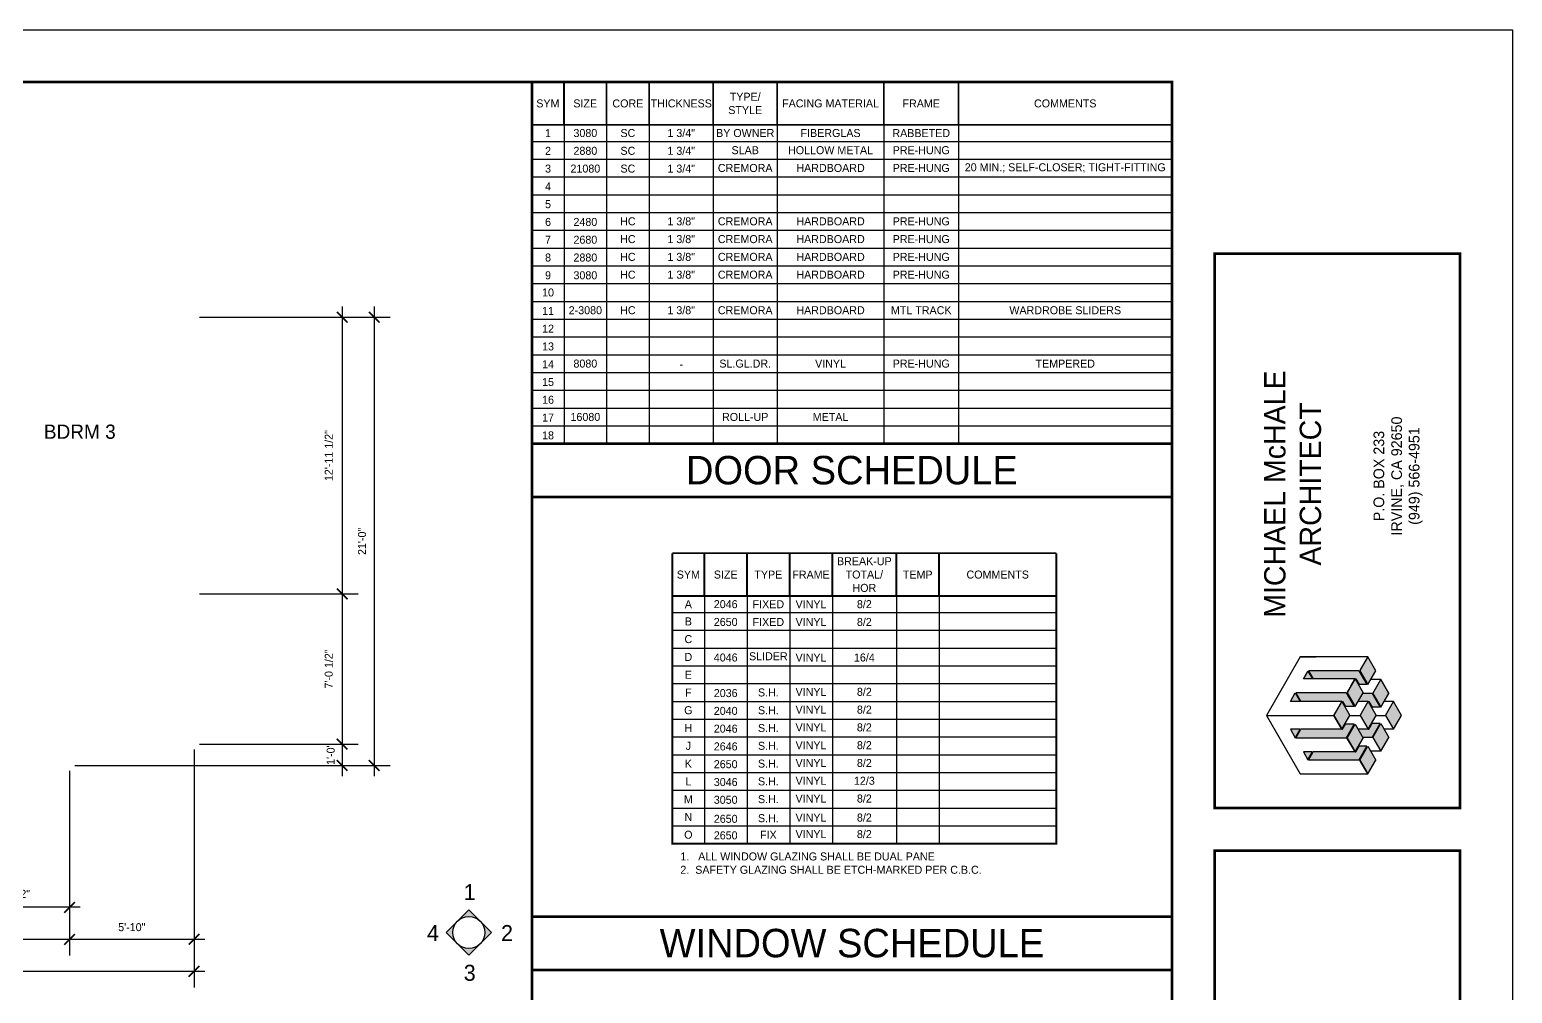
# Model space of a CAD drawing. Extents: x -3307 to 0, y -1500 to 0.
# Drawn here: x -834 to 0, y -542 to 0 of the extents above; entities that cross this region are included whole.
import ezdxf
from ezdxf.enums import TextEntityAlignment as Align

# ---------------------------------------------------------------- set-up
doc = ezdxf.new("R2010")
doc.units = 0
doc.header["$LTSCALE"] = 48
doc.header["$MEASUREMENT"] = 0
doc.header["$PDMODE"] = 3
doc.header["$PDSIZE"] = -2
doc.layers.get('0').update_dxf_attribs({"linetype": 'CONTINUOUS'})
doc.layers.get('DEFPOINTS').update_dxf_attribs({"linetype": 'CONTINUOUS'})
doc.layers.add('24X36TB', color=7, linetype='CONTINUOUS', lineweight=30)
for name, color, linetype in [('A-DIMS', 3, 'CONTINUOUS'), ('A-SYMTEXT', 2, 'CONTINUOUS'), ('A-TEXT', 3, 'CONTINUOUS'), ('A_DR_SCH_TXT', 3, 'CONTINUOUS'), ('A_WDO_SCH', 7, 'CONTINUOUS'), ('A_WDO_SCH_TXT', 3, 'CONTINUOUS'), ('TB-text', 3, 'CONTINUOUS')]:
    doc.layers.add(name, color=color, linetype=linetype)
doc.styles.get("Standard").update_dxf_attribs({"font": 'ERASMD.TTF', "height": 4.5})
doc.dimstyles.new('ARCHITECTURE', dxfattribs={"dimscale": 48, "dimtxt": 0.18, "dimasz": 0.125, "dimexe": 0.1875, "dimexo": 0.0625, "dimgap": 0.09375, "dimtad": 1, "dimdec": 4, "dimzin": 3, "dimdsep": 46, "dimlunit": 4, "dimtxsty": 'Standard', "dimblk1": 'ARCHTICK', "dimblk2": 'ARCHTICK', "dimsah": 1, "dimcen": 0.09375, "dimdle": 0.125, "dimclrd": 1, "dimclre": 1, "dimclrt": 3, "dimadec": 0, "dimazin": 0, "dimtfac": 1, "dimtdec": 4, "dimtofl": 0, "dimtmove": 2, "dimatfit": 3, "dimldrblk": 'ARCHTICK', "dimfxl": 1, "dimfrac": 2, "dimtolj": 1, "dimtzin": 0, "dimarcsym": 0})

# ---------------------------------------------------------------- blocks, each defined once
blk = doc.blocks.new('A$C2A811E11')
at = {"layer": 'TB-text'}
h = blk.add_hatch(color=256, dxfattribs=at)
h.paths.add_polyline_path([(-55.86, -198.86), (-56.36, -199.73), (-51.86, -207.52), (-47.36, -199.73), (-51.86, -191.93)])
h.paths.add_polyline_path([(-61.24, -208.17), (-61.36, -208.39), (-63.36, -211.85), (-63.49, -212.07), (-58.99, -219.86), (-54.49, -212.07), (-58.99, -204.27)])
h.paths.add_polyline_path([(-66.36, -217.05), (-70.86, -224.84), (-66.36, -232.63), (-61.86, -224.84)])
h.paths.add_polyline_path([(-58.99, -229.82), (-63.49, -237.61), (-58.99, -245.41), (-54.49, -237.61)])
h.paths.add_polyline_path([(-56.36, -249.95), (-51.86, -257.75), (-47.36, -249.95), (-51.86, -242.16)])
h.paths.add_polyline_path([(-48.99, -237.18), (-44.49, -244.97), (-39.99, -237.18), (-44.49, -229.39)])
h.paths.add_polyline_path([(-41.86, -224.84), (-37.36, -232.63), (-32.86, -224.84), (-37.36, -217.05)])
h.paths.add_polyline_path([(-48.99, -212.5), (-44.49, -220.29), (-39.99, -212.5), (-44.49, -204.7)])
h.paths.add_polyline_path([(-49.34, -229.39), (-51.21, -232.63), (-51.61, -232.63), (-57.36, -232.63), (-54.74, -237.18), (-49.39, -237.18), (-44.89, -229.39)])
h.paths.add_polyline_path([(-49.39, -212.5), (-54.74, -212.5), (-57.36, -217.05), (-51.61, -217.05), (-51.21, -217.05), (-49.34, -220.29), (-44.89, -220.29)])
h.paths.add_polyline_path([(-85.16, -199.73), (-82.54, -204.27), (-58.99, -204.27), (-58.59, -204.27), (-56.71, -207.52), (-52.26, -207.52), (-56.76, -199.73)])
h.paths.add_polyline_path([(-87.99, -204.27), (-82.94, -204.27), (-85.46, -199.9)])
h.paths.add_polyline_path([(-92.29, -212.07), (-89.41, -217.05), (-66.36, -217.05), (-65.96, -217.05), (-64.34, -219.86), (-59.39, -219.86), (-63.89, -212.07)])
h.paths.add_polyline_path([(-92.59, -212.24), (-95.36, -217.05), (-89.81, -217.05)])
h.paths.add_polyline_path([(-89.41, -232.63), (-92.29, -237.61), (-63.89, -237.61), (-59.39, -229.82), (-64.34, -229.82), (-65.96, -232.63), (-66.36, -232.63)])
h.paths.add_polyline_path([(-95.36, -232.63), (-92.59, -237.44), (-89.81, -232.63)])
h.paths.add_polyline_path([(-82.54, -245.41), (-85.16, -249.95), (-56.76, -249.95), (-52.26, -242.16), (-56.71, -242.16), (-58.59, -245.41), (-58.99, -245.41)])
h.paths.add_polyline_path([(-87.99, -245.41), (-85.46, -249.78), (-82.94, -245.41)])
blk.add_hatch(color=256, dxfattribs=at).paths.add_polyline_path([(-56.11, -224.84), (-51.61, -232.63), (-47.11, -224.84), (-51.61, -217.05)])
for p, q in [((-89.86, -191.93), (-108.86, -224.84)), ((-51.86, -191.93), (-89.86, -191.93)), ((-89.86, -191.93), (-80.86, -191.93)), ((-89.86, -191.93), (-80.86, -191.93)), ((-85.46, -199.9), (-87.99, -204.27)), ((-87.99, -204.27), (-85.46, -199.9)), ((-85.46, -199.9), (-82.94, -204.27)), ((-85.46, -199.9), (-85.46, -199.9)), ((-56.76, -199.73), (-85.16, -199.73)), ((-56.76, -199.73), (-85.16, -199.73)), ((-85.16, -199.73), (-82.54, -204.27)), ((-56.76, -199.73), (-52.26, -207.52)), ((-51.86, -191.93), (-56.36, -199.73)), ((-51.86, -191.93), (-56.36, -199.73)), ((-51.86, -191.93), (-56.36, -199.73)), ((-51.86, -191.93), (-56.36, -199.73)), ((-51.86, -191.93), (-56.36, -199.73)), ((-51.86, -191.93), (-56.36, -199.73)), ((-56.36, -199.73), (-51.86, -191.93)), ((-56.36, -199.73), (-51.86, -191.93)), ((-51.86, -191.93), (-56.36, -199.73)), ((-51.86, -191.93), (-56.36, -199.73)), ((-51.86, -191.93), (-56.36, -199.73)), ((-51.86, -191.93), (-56.36, -199.73)), ((-56.36, -199.73), (-51.86, -207.52)), ((-56.36, -199.73), (-51.86, -207.52)), ((-51.86, -191.93), (-55.86, -198.86)), ((-51.86, -191.93), (-55.86, -198.86)), ((-51.86, -191.93), (-55.86, -198.86)), ((-51.86, -191.93), (-55.86, -198.86)), ((-51.86, -191.93), (-55.86, -198.86)), ((-51.86, -191.93), (-55.86, -198.86)), ((-47.36, -199.73), (-51.86, -191.93)), ((-47.36, -199.73), (-51.86, -191.93)), ((-51.86, -207.52), (-47.36, -199.73)), ((-51.86, -207.52), (-47.36, -199.73)), ((-82.94, -204.27), (-87.99, -204.27)), ((-82.94, -204.27), (-87.99, -204.27)), ((-58.99, -204.27), (-82.54, -204.27)), ((-58.99, -204.27), (-82.54, -204.27)), ((-63.49, -212.07), (-58.99, -204.27)), ((-58.99, -204.27), (-63.49, -212.07)), ((-58.99, -204.27), (-63.49, -212.07)), ((-58.99, -204.27), (-63.49, -212.07)), ((-58.99, -204.27), (-63.49, -212.07)), ((-58.99, -204.27), (-63.49, -212.07)), ((-58.99, -204.27), (-63.49, -212.07)), ((-63.49, -212.07), (-58.99, -204.27)), ((-61.24, -208.17), (-63.49, -212.07)), ((-61.24, -208.17), (-63.49, -212.07)), ((-61.24, -208.17), (-63.49, -212.07)), ((-61.24, -208.17), (-63.49, -212.07)), ((-61.36, -208.39), (-63.36, -211.85)), ((-61.36, -208.39), (-63.36, -211.85)), ((-61.36, -208.39), (-63.36, -211.85)), ((-61.36, -208.39), (-63.36, -211.85)), ((-61.36, -208.39), (-63.36, -211.85)), ((-61.36, -208.39), (-63.36, -211.85)), ((-62.36, -210.12), (-60.11, -206.22)), ((-62.36, -210.12), (-60.11, -206.22)), ((-62.36, -210.12), (-60.11, -206.22)), ((-62.36, -210.12), (-60.11, -206.22)), ((-61.36, -208.39), (-59.36, -204.92)), ((-61.36, -208.39), (-59.36, -204.92)), ((-61.36, -208.39), (-59.36, -204.92)), ((-61.36, -208.39), (-59.36, -204.92)), ((-61.36, -208.39), (-59.36, -204.92)), ((-61.36, -208.39), (-59.36, -204.92)), ((-61.24, -208.17), (-58.99, -204.27)), ((-61.24, -208.17), (-58.99, -204.27)), ((-61.24, -208.17), (-58.99, -204.27)), ((-61.24, -208.17), (-58.99, -204.27)), ((-58.99, -204.27), (-54.49, -212.07)), ((-58.99, -204.27), (-54.49, -212.07)), ((-58.99, -204.27), (-58.59, -204.27)), ((-58.59, -204.27), (-56.71, -207.52)), ((-52.26, -207.52), (-56.71, -207.52)), ((-52.26, -207.52), (-56.71, -207.52)), ((-44.49, -204.7), (-50.24, -204.7)), ((-44.49, -204.7), (-50.24, -204.7)), ((-48.99, -212.5), (-44.49, -204.7)), ((-48.99, -212.5), (-44.49, -204.7)), ((-39.99, -212.5), (-44.49, -204.7)), ((-44.49, -204.7), (-39.99, -212.5)), ((-39.99, -212.5), (-44.49, -204.7)), ((-95.36, -217.05), (-92.59, -212.24)), ((-92.59, -212.24), (-89.81, -217.05)), ((-92.29, -212.07), (-89.41, -217.05)), ((-63.89, -212.07), (-92.29, -212.07)), ((-63.89, -212.07), (-92.29, -212.07)), ((-63.89, -212.07), (-59.39, -219.86)), ((-63.49, -212.07), (-58.99, -219.86)), ((-63.49, -212.07), (-58.99, -219.86)), ((-58.99, -219.86), (-54.49, -212.07)), ((-58.99, -219.86), (-54.49, -212.07)), ((-49.39, -212.5), (-54.74, -212.5)), ((-49.39, -212.5), (-54.74, -212.5)), ((-49.39, -212.5), (-44.89, -220.29)), ((-48.99, -212.5), (-44.49, -220.29)), ((-48.99, -212.5), (-44.49, -220.29)), ((-44.49, -220.29), (-39.99, -212.5)), ((-44.49, -220.29), (-39.99, -212.5)), ((-108.86, -224.84), (-70.86, -224.84)), ((-108.86, -224.84), (-70.86, -224.84)), ((-108.86, -224.84), (-70.86, -224.84)), ((-108.86, -224.84), (-70.86, -224.84)), ((-108.86, -224.84), (-70.86, -224.84)), ((-108.86, -224.84), (-70.86, -224.84)), ((-108.86, -224.84), (-70.86, -224.84)), ((-108.86, -224.84), (-70.86, -224.84)), ((-108.86, -224.84), (-89.86, -257.75)), ((-108.86, -224.84), (-99.86, -224.84)), ((-108.86, -224.84), (-99.86, -224.84)), ((-89.81, -217.05), (-95.36, -217.05)), ((-89.81, -217.05), (-95.36, -217.05)), ((-66.36, -217.05), (-89.41, -217.05)), ((-66.36, -217.05), (-89.41, -217.05)), ((-70.86, -224.84), (-66.36, -217.05)), ((-70.86, -224.84), (-66.36, -217.05)), ((-66.36, -217.05), (-70.86, -224.84)), ((-66.36, -217.05), (-70.86, -224.84)), ((-66.36, -217.05), (-70.86, -224.84)), ((-66.36, -217.05), (-70.86, -224.84)), ((-66.36, -217.05), (-70.86, -224.84)), ((-66.36, -217.05), (-70.86, -224.84)), ((-70.86, -224.84), (-66.36, -217.05)), ((-70.86, -224.84), (-66.36, -217.05)), ((-70.86, -224.84), (-66.86, -217.91)), ((-70.86, -224.84), (-66.86, -217.91)), ((-70.86, -224.84), (-66.86, -217.91)), ((-70.86, -224.84), (-66.86, -217.91)), ((-70.86, -224.84), (-66.86, -217.91)), ((-70.86, -224.84), (-66.86, -217.91)), ((-70.86, -224.84), (-66.86, -217.91)), ((-70.86, -224.84), (-66.86, -217.91)), ((-70.86, -224.84), (-66.86, -231.77)), ((-70.86, -224.84), (-66.36, -232.63)), ((-70.86, -224.84), (-66.86, -231.77)), ((-70.86, -224.84), (-66.86, -231.77)), ((-70.86, -224.84), (-66.36, -232.63)), ((-70.86, -224.84), (-66.86, -231.77)), ((-66.36, -232.63), (-70.86, -224.84)), ((-66.36, -232.63), (-70.86, -224.84)), ((-66.36, -217.05), (-61.86, -224.84)), ((-66.36, -217.05), (-61.86, -224.84)), ((-66.36, -217.05), (-65.96, -217.05)), ((-66.36, -232.63), (-61.86, -224.84)), ((-65.96, -217.05), (-64.34, -219.86)), ((-59.39, -219.86), (-64.34, -219.86)), ((-59.39, -219.86), (-64.34, -219.86)), ((-61.86, -224.84), (-56.11, -224.84)), ((-61.86, -224.84), (-56.11, -224.84)), ((-51.61, -217.05), (-57.36, -217.05)), ((-51.61, -217.05), (-57.36, -217.05)), ((-56.11, -224.84), (-51.61, -217.05)), ((-56.11, -224.84), (-51.61, -217.05)), ((-56.11, -224.84), (-51.61, -232.63)), ((-51.61, -217.05), (-47.11, -224.84)), ((-51.61, -217.05), (-47.11, -224.84)), ((-51.61, -217.05), (-51.21, -217.05)), ((-51.61, -232.63), (-47.11, -224.84)), ((-51.21, -217.05), (-49.34, -220.29)), ((-44.89, -220.29), (-49.34, -220.29)), ((-44.89, -220.29), (-49.34, -220.29)), ((-47.11, -224.84), (-41.86, -224.84)), ((-47.11, -224.84), (-41.86, -224.84)), ((-37.36, -217.05), (-42.61, -217.05)), ((-37.36, -217.05), (-42.61, -217.05)), ((-41.86, -224.84), (-37.36, -217.05)), ((-41.86, -224.84), (-37.36, -217.05)), ((-41.86, -224.84), (-37.36, -232.63)), ((-32.86, -224.84), (-37.36, -217.05)), ((-32.86, -224.84), (-37.36, -217.05)), ((-37.36, -232.63), (-32.86, -224.84)), ((-95.36, -232.63), (-92.59, -237.44)), ((-89.81, -232.63), (-95.36, -232.63)), ((-92.59, -237.44), (-89.81, -232.63)), ((-92.29, -237.61), (-89.41, -232.63)), ((-66.36, -232.63), (-89.41, -232.63)), ((-66.36, -232.63), (-65.96, -232.63)), ((-65.96, -232.63), (-64.34, -229.82)), ((-59.39, -229.82), (-64.34, -229.82)), ((-59.39, -229.82), (-64.34, -229.82)), ((-63.89, -237.61), (-59.39, -229.82)), ((-63.49, -237.61), (-58.99, -229.82)), ((-58.99, -229.82), (-54.49, -237.61)), ((-51.61, -232.63), (-57.36, -232.63)), ((-51.61, -232.63), (-51.21, -232.63)), ((-51.21, -232.63), (-49.34, -229.39)), ((-49.39, -237.18), (-44.89, -229.39)), ((-44.89, -229.39), (-49.34, -229.39)), ((-44.89, -229.39), (-49.34, -229.39)), ((-48.99, -237.18), (-44.49, -229.39)), ((-44.49, -229.39), (-39.99, -237.18)), ((-37.36, -232.63), (-42.61, -232.63)), ((-63.89, -237.61), (-92.29, -237.61)), ((-63.49, -237.61), (-58.99, -245.41)), ((-58.99, -245.41), (-63.49, -237.61)), ((-58.99, -245.41), (-63.49, -237.61)), ((-61.24, -241.51), (-63.49, -237.61)), ((-61.24, -241.51), (-63.49, -237.61)), ((-61.36, -241.29), (-63.36, -237.83)), ((-61.36, -241.29), (-63.36, -237.83)), ((-62.36, -239.56), (-60.11, -243.46)), ((-62.36, -239.56), (-60.11, -243.46)), ((-61.36, -241.29), (-59.36, -244.76)), ((-61.36, -241.29), (-59.36, -244.76)), ((-61.24, -241.51), (-58.99, -245.41)), ((-61.24, -241.51), (-58.99, -245.41)), ((-58.99, -245.41), (-54.49, -237.61)), ((-49.39, -237.18), (-54.74, -237.18)), ((-48.99, -237.18), (-44.49, -244.97)), ((-44.49, -244.97), (-39.99, -237.18)), ((-82.94, -245.41), (-87.99, -245.41)), ((-87.99, -245.41), (-85.46, -249.78)), ((-85.46, -249.78), (-82.94, -245.41)), ((-85.46, -249.78), (-85.46, -249.78)), ((-85.16, -249.95), (-82.54, -245.41)), ((-56.76, -249.95), (-85.16, -249.95)), ((-58.99, -245.41), (-82.54, -245.41)), ((-58.99, -245.41), (-58.59, -245.41)), ((-58.59, -245.41), (-56.71, -242.16)), ((-56.76, -249.95), (-52.26, -242.16)), ((-52.26, -242.16), (-56.71, -242.16)), ((-56.36, -249.95), (-51.86, -242.16)), ((-51.86, -257.75), (-56.36, -249.95)), ((-51.86, -257.75), (-56.36, -249.95)), ((-51.86, -257.75), (-56.36, -249.95)), ((-51.86, -257.75), (-56.36, -249.95)), ((-56.36, -249.95), (-51.86, -257.75)), ((-51.86, -242.16), (-47.36, -249.95)), ((-51.86, -257.75), (-47.36, -249.95)), ((-44.49, -244.97), (-50.24, -244.97)), ((-89.86, -257.75), (-51.86, -257.75)), ((-89.86, -257.75), (-80.86, -257.75)), ((-51.86, -257.75), (-55.86, -250.82)), ((-51.86, -257.75), (-55.86, -250.82))]:
    blk.add_line(p, q, dxfattribs=at)
for s, p in [('MICHAEL McHALE ', (-98.1, -169.96)), ('ARCHITECT', (-78.1, -140.6))]:
    blk.add_text(s, height=12, rotation=90, dxfattribs=at).set_placement(p)
for s, p in [('IRVINE, CA 92650', (-32.59, -90.25)), ('P.O. BOX 233', (-42.59, -90.26)), ('(949) 566-4951', (-22.73, -90.25))]:
    blk.add_text(s, height=6, rotation=90, dxfattribs=at).set_placement(p, align=Align.CENTER)
blk = doc.blocks.new('A$C06A91398')
at = {"layer": '24X36TB'}
blk.add_lwpolyline([(-1115.88, 1085.14), (612.12, 1085.14), (612.12, -66.86), (-1115.88, -66.86)], close=True, dxfattribs=at)
at = {"layer": '24X36TB', "const_width": 1.5}
for points in [[(420.62, -37.36), (420.62, 1055.64), (-1055.88, 1055.64), (-1055.88, -37.36)], [(444.62, 647.52), (444.62, 959.26), (582.62, 959.26), (582.62, 647.52)], [(444.62, 346.64), (444.62, 623.52), (582.62, 623.52), (582.62, 346.64)]]:
    blk.add_lwpolyline(points, close=True, dxfattribs=at)
blk = doc.blocks.new('_ARCHTICK')
at = {"color": 0, "linetype": 'ByBlock', "const_width": 0.15}
blk.add_lwpolyline([(-0.5, -0.5), (0.5, 0.5)], dxfattribs=at)
blk = doc.blocks.new('*D151')
at = {"layer": 'A-DIMS', "color": 1, "lineweight": -2}
for p, q in [((-1443.54, -404.75), (-1443.54, -538.52)), ((-741.54, -404.75), (-741.54, -538.52)), ((-735.54, -529.52), (-1449.54, -529.52))]:
    blk.add_line(p, q, dxfattribs=at)
at = {"layer": 'DEFPOINTS', "color": 0}
for p in [(-1443.54, -401.75), (-741.54, -401.75), (-1443.54, -529.52)]:
    blk.add_point(p, dxfattribs=at)
at = {"layer": 'A-DIMS', "color": 1, "lineweight": -2, "xscale": 6, "yscale": 6, "zscale": 6, "rotation": 180}
blk.add_blockref('_ARCHTICK', (-1443.54, -529.52), dxfattribs=at)
at = {"layer": 'A-DIMS', "color": 1, "lineweight": -2, "xscale": 6, "yscale": 6, "zscale": 6}
blk.add_blockref('_ARCHTICK', (-741.54, -529.52), dxfattribs=at)
at = {"layer": 'A-DIMS', "color": 3, "insert": (-1092.54, -522.7), "char_height": 4.5, "attachment_point": 5}
blk.add_mtext('\\A1;58\'-6"', dxfattribs=at)
blk = doc.blocks.new('*D152')
at = {"layer": 'A-DIMS', "color": 1, "lineweight": -2}
for p, q in [((-741.54, -404.75), (-741.54, -520.52)), ((-811.54, -416.75), (-811.54, -520.52)), ((-735.54, -511.52), (-817.54, -511.52))]:
    blk.add_line(p, q, dxfattribs=at)
at = {"layer": 'DEFPOINTS', "color": 0}
for p in [(-741.54, -401.75), (-811.54, -413.75), (-811.54, -511.52)]:
    blk.add_point(p, dxfattribs=at)
at = {"layer": 'A-DIMS', "color": 1, "lineweight": -2, "xscale": 6, "yscale": 6, "zscale": 6, "rotation": 180}
blk.add_blockref('_ARCHTICK', (-811.54, -511.52), dxfattribs=at)
at = {"layer": 'A-DIMS', "color": 1, "lineweight": -2, "xscale": 6, "yscale": 6, "zscale": 6}
blk.add_blockref('_ARCHTICK', (-741.54, -511.52), dxfattribs=at)
at = {"layer": 'A-DIMS', "color": 3, "insert": (-776.54, -504.7), "char_height": 4.5, "attachment_point": 5}
blk.add_mtext('\\A1;5\'-10"', dxfattribs=at)
blk = doc.blocks.new('*D153')
at = {"layer": 'A-DIMS', "color": 1, "lineweight": -2}
for p, q in [((-988.54, -416.75), (-988.54, -520.52)), ((-811.54, -416.75), (-811.54, -520.52)), ((-805.54, -511.52), (-994.54, -511.52))]:
    blk.add_line(p, q, dxfattribs=at)
at = {"layer": 'DEFPOINTS', "color": 0}
for p in [(-988.54, -413.75), (-811.54, -413.75), (-988.54, -511.52)]:
    blk.add_point(p, dxfattribs=at)
at = {"layer": 'A-DIMS', "color": 1, "lineweight": -2, "xscale": 6, "yscale": 6, "zscale": 6, "rotation": 180}
blk.add_blockref('_ARCHTICK', (-988.54, -511.52), dxfattribs=at)
at = {"layer": 'A-DIMS', "color": 1, "lineweight": -2, "xscale": 6, "yscale": 6, "zscale": 6}
blk.add_blockref('_ARCHTICK', (-811.54, -511.52), dxfattribs=at)
at = {"layer": 'A-DIMS', "color": 3, "insert": (-900.04, -504.73), "char_height": 4.5, "attachment_point": 5}
blk.add_mtext('\\A1;14\'-9"', dxfattribs=at)
blk = doc.blocks.new('*D156')
at = {"layer": 'A-DIMS', "color": 1, "lineweight": -2}
for p, q in [((-878.04, -416.75), (-878.04, -502.52)), ((-811.54, -416.75), (-811.54, -502.52)), ((-805.54, -493.52), (-884.04, -493.52))]:
    blk.add_line(p, q, dxfattribs=at)
at = {"layer": 'DEFPOINTS', "color": 0}
for p in [(-878.04, -413.75), (-811.54, -413.75), (-878.04, -493.52)]:
    blk.add_point(p, dxfattribs=at)
at = {"layer": 'A-DIMS', "color": 1, "lineweight": -2, "xscale": 6, "yscale": 6, "zscale": 6, "rotation": 180}
blk.add_blockref('_ARCHTICK', (-878.04, -493.52), dxfattribs=at)
at = {"layer": 'A-DIMS', "color": 1, "lineweight": -2, "xscale": 6, "yscale": 6, "zscale": 6}
blk.add_blockref('_ARCHTICK', (-811.54, -493.52), dxfattribs=at)
at = {"layer": 'A-DIMS', "color": 3, "insert": (-844.79, -485.99), "char_height": 4.5, "attachment_point": 5}
blk.add_mtext('\\A1;5\'-6 1/2"', dxfattribs=at)
blk = doc.blocks.new('*D159')
at = {"layer": 'A-DIMS', "color": 1, "lineweight": -2}
for p, q in [((-640.19, -155.75), (-640.19, -419.75)), ((-738.54, -161.75), (-631.19, -161.75)), ((-808.54, -413.75), (-631.19, -413.75))]:
    blk.add_line(p, q, dxfattribs=at)
at = {"layer": 'DEFPOINTS', "color": 0}
for p in [(-741.54, -161.75), (-811.54, -413.75), (-640.19, -413.75)]:
    blk.add_point(p, dxfattribs=at)
at = {"layer": 'A-DIMS', "color": 1, "lineweight": -2, "xscale": 6, "yscale": 6, "zscale": 6}
for p, rotation in [((-640.19, -161.75), 90), ((-640.19, -413.75), 270)]:
    blk.add_blockref('_ARCHTICK', p, dxfattribs=dict(at, rotation=rotation))
at = {"layer": 'A-DIMS', "color": 3, "insert": (-647.02, -287.75), "char_height": 4.5, "attachment_point": 5, "rotation": 90}
blk.add_mtext('\\A1;21\'-0"', dxfattribs=at)
blk = doc.blocks.new('*D160')
at = {"layer": 'A-DIMS', "color": 1, "lineweight": -2}
for p, q in [((-658.19, -155.75), (-658.19, -323.25)), ((-738.54, -161.75), (-649.19, -161.75)), ((-738.54, -317.25), (-649.19, -317.25))]:
    blk.add_line(p, q, dxfattribs=at)
at = {"layer": 'DEFPOINTS', "color": 0}
for p in [(-741.54, -161.75), (-741.54, -317.25), (-658.19, -317.25)]:
    blk.add_point(p, dxfattribs=at)
at = {"layer": 'A-DIMS', "color": 1, "lineweight": -2, "xscale": 6, "yscale": 6, "zscale": 6}
for p, rotation in [((-658.19, -161.75), 90), ((-658.19, -317.25), 270)]:
    blk.add_blockref('_ARCHTICK', p, dxfattribs=dict(at, rotation=rotation))
at = {"layer": 'A-DIMS', "color": 3, "insert": (-665.73, -239.5), "char_height": 4.5, "attachment_point": 5, "rotation": 90}
blk.add_mtext('\\A1;12\'-11 1/2"', dxfattribs=at)
blk = doc.blocks.new('*D161')
at = {"layer": 'A-DIMS', "color": 1, "lineweight": -2}
for p, q in [((-658.19, -311.25), (-658.19, -407.75)), ((-738.54, -317.25), (-649.19, -317.25)), ((-738.54, -401.75), (-649.19, -401.75))]:
    blk.add_line(p, q, dxfattribs=at)
at = {"layer": 'DEFPOINTS', "color": 0}
for p in [(-741.54, -317.25), (-741.54, -401.75), (-658.19, -401.75)]:
    blk.add_point(p, dxfattribs=at)
at = {"layer": 'A-DIMS', "color": 1, "lineweight": -2, "xscale": 6, "yscale": 6, "zscale": 6}
for p, rotation in [((-658.19, -317.25), 90), ((-658.19, -401.75), 270)]:
    blk.add_blockref('_ARCHTICK', p, dxfattribs=dict(at, rotation=rotation))
at = {"layer": 'A-DIMS', "color": 3, "insert": (-665.73, -359.5), "char_height": 4.5, "attachment_point": 5, "rotation": 90}
blk.add_mtext('\\A1;7\'-0 1/2"', dxfattribs=at)
blk = doc.blocks.new('*D162')
at = {"layer": 'A-DIMS', "color": 1, "lineweight": -2}
for p, q in [((-658.19, -395.75), (-658.19, -419.75)), ((-738.54, -401.75), (-649.19, -401.75)), ((-808.54, -413.75), (-649.19, -413.75))]:
    blk.add_line(p, q, dxfattribs=at)
at = {"layer": 'DEFPOINTS', "color": 0}
for p in [(-741.54, -401.75), (-811.54, -413.75), (-658.19, -413.75)]:
    blk.add_point(p, dxfattribs=at)
at = {"layer": 'A-DIMS', "color": 1, "lineweight": -2, "xscale": 6, "yscale": 6, "zscale": 6}
for p, rotation in [((-658.19, -401.75), 90), ((-658.19, -413.75), 270)]:
    blk.add_blockref('_ARCHTICK', p, dxfattribs=dict(at, rotation=rotation))
at = {"layer": 'A-DIMS', "color": 3, "insert": (-664.65, -407.45), "char_height": 4.5, "attachment_point": 5, "rotation": 90}
blk.add_mtext('\\A1;1\'-0"', dxfattribs=at)

msp = doc.modelspace()

# ---------------------------------------------------------------- hatches: boundary and pattern name
at = {"layer": 'A-SYMTEXT'}
h = msp.add_hatch(color=256, dxfattribs=at)
h.paths.add_polyline_path([(-574.21981, -507.67952), (-580.58377, -501.31555, -0.198912367), (-577.94773, -507.67952, -0.198912367), (-580.58377, -514.04348)])
h.paths.add_polyline_path([(-593.3117, -501.31555, -0.414213562), (-580.58377, -501.31555), (-586.94773, -494.95159)])
h.paths.add_polyline_path([(-593.3117, -501.31555), (-599.67566, -507.67952), (-593.3117, -514.04348, -0.198912367), (-595.94773, -507.67952, -0.198912367)])
h.paths.add_polyline_path([(-593.3117, -514.04348), (-586.94773, -520.40744), (-580.58377, -514.04348, -0.414213562)])

# ---------------------------------------------------------------- linework, layer by layer
at = {"layer": '24X36TB', "const_width": 1.5}
for points in [[(-551.5, -1122.5), (-551.5, -912), (-551.5, -29.5)], [(-551.5, -232.79761), (-191.18786, -232.79761)], [(-551.5, -262.79761), (-191.5, -262.79761)], [(-551.5, -498.72738), (-191.5, -498.72738)], [(-551.5, -528.72738), (-191.5, -528.72738)]]:
    msp.add_lwpolyline(points, dxfattribs=at)
at = {"layer": 'A-SYMTEXT'}
for p, q in [((-599.67566, -507.67952), (-586.94773, -494.95159)), ((-574.21981, -507.67952), (-586.94773, -494.95159)), ((-586.94773, -520.40744), (-599.67566, -507.67952)), ((-586.94773, -520.40744), (-574.21981, -507.67952))]:
    msp.add_line(p, q, dxfattribs=at)
msp.add_circle((-586.94773, -507.67952), 9, dxfattribs=at)
at = {"layer": 'A_DR_SCH_TXT', "color": 7}
for p, q in [((-533.32148, -29.5), (-533.32148, -232.79761)), ((-509.5, -29.5), (-509.5, -232.79761)), ((-485.5, -29.5), (-485.5, -232.79761)), ((-449.5, -29.5), (-449.5, -232.79761)), ((-413.5, -29.5), (-413.5, -232.79761)), ((-353.5, -29.5), (-353.5, -232.79761)), ((-311.5, -29.5), (-311.5, -232.79761)), ((-551.5, -53.5), (-191.5, -53.5)), ((-551.5, -62.79761), (-191.5, -62.79761)), ((-551.5, -72.79761), (-191.5, -72.79761)), ((-551.5, -82.79761), (-191.5, -82.79761)), ((-551.5, -92.79761), (-191.5, -92.79761)), ((-551.5, -102.79761), (-191.5, -102.79761)), ((-551.5, -112.79761), (-191.5, -112.79761)), ((-551.5, -122.79761), (-191.5, -122.79761)), ((-551.5, -132.79761), (-191.5, -132.79761)), ((-551.5, -142.79761), (-191.5, -142.79761)), ((-551.5, -152.79761), (-191.5, -152.79761)), ((-551.5, -162.79761), (-191.5, -162.79761)), ((-551.5, -172.79761), (-191.5, -172.79761)), ((-551.5, -182.79761), (-191.5, -182.79761)), ((-551.5, -192.79761), (-191.5, -192.79761)), ((-551.5, -202.79761), (-191.5, -202.79761)), ((-551.5, -212.79761), (-191.5, -212.79761)), ((-551.5, -222.79761), (-191.5, -222.79761)), ((-551.5, -232.79761), (-191.5, -232.79761))]:
    msp.add_line(p, q, dxfattribs=at)
at = {"layer": 'A_DR_SCH_TXT', "color": 7, "const_width": 1}
for points in [[(-551.5, -29.5), (-551.5, -232.79761), (-191.5, -232.79761), (-191.5, -29.5)], [(-191.5, -29.5), (-551.5, -29.5)], [(-533.5, -29.5), (-533.5, -53.5)], [(-509.5, -29.5), (-509.5, -53.5)], [(-485.5, -29.5), (-485.5, -53.5)], [(-449.5, -29.5), (-449.5, -53.5)], [(-413.5, -29.5), (-413.5, -53.5)], [(-353.5, -29.5), (-353.5, -53.5)], [(-311.5, -29.5), (-311.5, -53.5)], [(-191.5, -53.5), (-551.5, -53.5)]]:
    msp.add_lwpolyline(points, dxfattribs=at)
at = {"layer": 'A_WDO_SCH'}
for p, q in [((-454.48167, -294.42784), (-454.48167, -457.72545)), ((-430.48167, -294.42784), (-430.48167, -457.72545)), ((-406.48167, -294.42784), (-406.48167, -457.72545)), ((-382.48167, -294.42784), (-382.48167, -457.72545)), ((-346.48167, -294.42784), (-346.48167, -457.72545)), ((-322.48167, -294.42784), (-322.48167, -457.72545)), ((-472.48167, -318.42784), (-256.48167, -318.42784)), ((-472.48167, -327.72545), (-256.48167, -327.72545)), ((-472.48167, -337.72545), (-256.48167, -337.72545)), ((-472.48167, -347.72545), (-256.48167, -347.72545)), ((-472.48167, -357.72545), (-256.48167, -357.72545)), ((-472.48167, -367.72545), (-256.48167, -367.72545)), ((-472.48167, -377.72545), (-256.48167, -377.72545)), ((-472.48167, -387.72545), (-256.48167, -387.72545)), ((-472.48167, -397.72545), (-256.48167, -397.72545)), ((-472.48167, -407.72545), (-256.48167, -407.72545)), ((-472.48167, -417.72545), (-256.48167, -417.72545)), ((-472.48167, -427.72545), (-256.48167, -427.72545)), ((-472.48167, -437.72545), (-256.48167, -437.72545)), ((-472.48167, -447.72545), (-256.48167, -447.72545)), ((-472.48167, -457.72545), (-256.48167, -457.72545)), ((-472.48167, -457.72545), (-256.48167, -457.72545)), ((-472.48167, -457.72545), (-256.48167, -457.72545)), ((-472.48167, -457.72545), (-256.48167, -457.72545)), ((-472.48167, -457.72545), (-256.48167, -457.72545))]:
    msp.add_line(p, q, dxfattribs=at)
at = {"layer": 'A_WDO_SCH', "const_width": 1}
for points in [[(-472.48167, -294.42784), (-472.48167, -457.72545), (-256.48167, -457.72545), (-256.48167, -294.42784)], [(-256.48167, -294.42784), (-472.48167, -294.42784)], [(-454.48167, -294.42784), (-454.48167, -318.42784)], [(-430.48167, -294.42784), (-430.48167, -318.42784)], [(-406.48167, -294.42784), (-406.48167, -318.42784)], [(-382.48167, -294.42784), (-382.48167, -318.42784)], [(-346.48167, -294.42784), (-346.48167, -318.42784)], [(-322.48167, -294.42784), (-322.48167, -318.42784)], [(-256.48167, -318.42784), (-472.48167, -318.42784)]]:
    msp.add_lwpolyline(points, dxfattribs=at)

# ---------------------------------------------------------------- block references
at = {"color": 1}
msp.add_blockref('A$C2A811E11', (-29.5, -160.75521), dxfattribs=at)
at = {"layer": 'A-DIMS'}
msp.add_blockref('A$C06A91398', (-612.11644, -1085.14447), dxfattribs=at)

# ---------------------------------------------------------------- texts
at = {"layer": 'A-SYMTEXT', "color": 3, "char_height": 9, "width": 48.1950375, "attachment_point": 1}
for s, insert in [('{\\fEras Medium ITC|b0|i0|c0|p34;1}', (-589.81027, -480.46676)), ('{\\fEras Medium ITC|b0|i0|c0|p34;4}', (-610.50334, -503.48288)), ('{\\fEras Medium ITC|b0|i0|c0|p34;2}', (-568.83747, -503.48288)), ('{\\fEras Medium ITC|b0|i0|c0|p34;3}', (-589.81027, -525.83512))]:
    msp.add_mtext(s, dxfattribs=dict(at, insert=insert))
at = {"layer": 'A-TEXT', "attachment_point": 5}
for s, insert, char_height, width in [('BDRM 3', (-805.78522, -226.11791), 8, 132), ('DOOR SCHEDULE', (-371.5, -247.79761), 16, 360), ('WINDOW SCHEDULE', (-371.5, -513.72738), 16, 360)]:
    msp.add_mtext(s, dxfattribs=dict(at, insert=insert, char_height=char_height, width=width))
at = {"layer": 'A_DR_SCH_TXT', "color": 3, "char_height": 4.5, "attachment_point": 5}
for s, insert, width in [('TYPE/\\PSTYLE', (-431.5, -41.5), 36), ('FACING MATERIAL', (-383.5, -41.5), 60), ('FRAME', (-332.5, -41.5), 42), ('COMMENTS', (-251.5, -41.5), 120), ('1', (-542.41074, -58.14881), 18.1785198), ('3080', (-521.41074, -58.14881), 23.8214802), ('SC', (-497.5, -58.14881), 24), ('1 3/4"', (-467.5, -58.14881), 36), ('BY OWNER', (-431.5, -58.14881), 36), ('FIBERGLAS', (-383.5, -58.14881), 60), ('RABBETED', (-332.5, -58.14881), 42), ('2', (-542.41074, -68.14881), 18.1785198), ('2880', (-521.41074, -68.14881), 23.8214802), ('SC', (-497.5, -68.14881), 24), ('1 3/4"', (-467.5, -68.14881), 36), ('SLAB', (-431.5, -67.79761), 36), ('HOLLOW METAL', (-383.5, -67.79761), 60), ('PRE-HUNG', (-332.5, -67.79761), 42), ('3', (-542.41074, -78.14881), 18.1785198), ('21080', (-521.41074, -78.14881), 23.8214802), ('SC', (-497.5, -78.14881), 24), ('1 3/4"', (-467.5, -78.14881), 36), ('CREMORA', (-431.5, -77.79761), 36), ('HARDBOARD', (-383.5, -77.79761), 60), ('PRE-HUNG', (-332.5, -77.79761), 42), ('20 MIN.; SELF-CLOSER; TIGHT-FITTING', (-251.5, -77.79761), 120), ('4', (-542.41074, -88.14881), 18.1785198), ('5', (-542.41074, -98.14881), 18.1785198), ('6', (-542.41074, -108.14881), 18.1785198), ('2480', (-521.41074, -108.14881), 23.8214802), ('HC', (-497.5, -107.79761), 24), ('1 3/8"', (-467.5, -107.79761), 36), ('CREMORA', (-431.5, -107.79761), 36), ('HARDBOARD', (-383.5, -107.79761), 60), ('PRE-HUNG', (-332.5, -107.79761), 42), ('7', (-542.41074, -118.14881), 18.1785198), ('2680', (-521.41074, -118.14881), 23.8214802), ('HC', (-497.5, -117.79761), 24), ('1 3/8"', (-467.5, -117.79761), 36), ('CREMORA', (-431.5, -117.79761), 36), ('HARDBOARD', (-383.5, -117.79761), 60), ('PRE-HUNG', (-332.5, -117.79761), 42), ('8', (-542.41074, -128.14881), 18.1785198), ('2880', (-521.41074, -128.14881), 23.8214802), ('HC', (-497.5, -127.79761), 24), ('1 3/8"', (-467.5, -127.79761), 36), ('CREMORA', (-431.5, -127.79761), 36), ('HARDBOARD', (-383.5, -127.79761), 60), ('PRE-HUNG', (-332.5, -127.79761), 42), ('9', (-542.41074, -138.14881), 18.1785198), ('3080', (-521.41074, -138.14881), 23.8214802), ('HC', (-497.5, -137.79761), 24), ('1 3/8"', (-467.5, -137.79761), 36), ('CREMORA', (-431.5, -137.79761), 36), ('HARDBOARD', (-383.5, -137.79761), 60), ('PRE-HUNG', (-332.5, -137.79761), 42), ('10', (-542.41074, -147.79761), 18.1785198), ('11', (-542.41074, -158.14881), 18.1785198), ('2-3080', (-521.41074, -157.79761), 23.8214802), ('HC', (-497.5, -157.79761), 24), ('1 3/8"', (-467.5, -157.79761), 36), ('CREMORA', (-431.5, -157.79761), 36), ('HARDBOARD', (-383.5, -157.79761), 60), ('MTL TRACK', (-332.5, -157.79761), 42), ('WARDROBE SLIDERS', (-251.5, -157.79761), 120), ('12', (-542.41074, -168.14881), 18.1785198), ('13', (-542.41074, -178.14881), 18.1785198), ('14', (-542.41074, -188.14881), 18.1785198), ('8080', (-521.41074, -187.79761), 23.8214802), ('-', (-467.5, -188.14881), 36), ('SL.GL.DR.', (-431.5, -187.79761), 36), ('VINYL', (-383.5, -187.79761), 60), ('PRE-HUNG', (-332.5, -187.79761), 42), ('TEMPERED', (-251.5, -187.79761), 120), ('15', (-542.41074, -198.14881), 18.1785198), ('16', (-542.41074, -208.14881), 18.1785198), ('17', (-542.41074, -218.14881), 18.1785198), ('16080', (-521.41074, -217.79761), 23.8214802), ('ROLL-UP', (-431.5, -217.79761), 36), ('METAL', (-383.5, -217.79761), 60), ('18', (-542.41074, -228.14881), 18.1785198)]:
    msp.add_mtext(s, dxfattribs=dict(at, insert=insert, width=width))
at = {"layer": 'A_WDO_SCH_TXT', "color": 3, "char_height": 4.5}
for s, insert, width, attachment_point in [('SYM', (-542.5, -41.5), 18, 5), ('SIZE', (-521.5, -41.5), 24, 5), ('CORE', (-497.5, -41.5), 24, 5), ('THICKNESS', (-467.5, -41.5), 36, 5), ('BREAK-UP \\PTOTAL/\\PHOR', (-364.48167, -306.42784), 36, 5), ('SYM', (-463.48167, -306.42784), 18, 5), ('SIZE', (-442.48167, -306.42784), 24, 5), ('TYPE', (-418.48167, -306.42784), 24, 5), ('FRAME', (-394.48167, -306.42784), 24, 5), ('TEMP', (-334.48167, -306.42784), 24, 5), ('COMMENTS', (-289.48167, -306.42784), 66, 5), ('A', (-463.48167, -323.07664), 18, 5), ('2046', (-442.48167, -323.07664), 24, 5), ('FIXED', (-418.48167, -323.07664), 24, 5), ('VINYL', (-394.48167, -323.07664), 24, 5), ('8/2', (-364.48167, -323.07664), 36, 5), ('B', (-463.48167, -332.72545), 18, 5), ('2650', (-442.48167, -333.07664), 24, 5), ('FIXED', (-418.48167, -333.07664), 24, 5), ('VINYL', (-394.48167, -333.07664), 24, 5), ('8/2', (-364.48167, -333.07664), 36, 5), ('C', (-463.48167, -342.72545), 18, 5), ('SLIDER', (-418.48167, -352.37426), 24, 5), ('D', (-463.48167, -352.72545), 18, 5), ('4046', (-442.48167, -353.07664), 24, 5), ('VINYL', (-394.48167, -353.07664), 24, 5), ('16/4', (-364.48167, -353.07664), 36, 5), ('E', (-463.48167, -362.72545), 18, 5), ('F', (-463.48167, -372.72545), 18, 5), ('2036', (-442.48167, -373.07664), 24, 5), ('S.H.', (-418.48167, -372.72545), 24, 5), ('VINYL', (-394.48167, -372.37426), 24, 5), ('8/2', (-364.48167, -372.37426), 36, 5), ('G', (-463.48167, -382.72545), 18, 5), ('2040', (-442.48167, -383.07664), 24, 5), ('S.H.', (-418.48167, -382.72545), 24, 5), ('VINYL', (-394.48167, -382.37426), 24, 5), ('8/2', (-364.48167, -382.37426), 36, 5), ('H', (-463.48167, -392.72545), 18, 5), ('2046', (-442.48167, -393.07664), 24, 5), ('S.H.', (-418.48167, -392.72545), 24, 5), ('VINYL', (-394.48167, -392.37426), 24, 5), ('8/2', (-364.48167, -392.37426), 36, 5), ('VINYL', (-394.48167, -402.37426), 24, 5), ('8/2', (-364.48167, -402.37426), 36, 5), ('J', (-463.48167, -402.72545), 18, 5), ('2646', (-442.48167, -403.07664), 24, 5), ('S.H.', (-418.48167, -402.72545), 24, 5), ('K', (-463.48167, -412.72545), 18, 5), ('2650', (-442.48167, -413.07664), 24, 5), ('S.H.', (-418.48167, -412.72545), 24, 5), ('VINYL', (-394.48167, -412.37426), 24, 5), ('8/2', (-364.48167, -412.37426), 36, 5), ('L', (-463.48167, -422.72545), 18, 5), ('3046', (-442.48167, -423.07664), 24, 5), ('S.H.', (-418.48167, -422.72545), 24, 5), ('VINYL', (-394.48167, -422.37426), 24, 5), ('12/3', (-364.48167, -422.37426), 36, 5), ('M', (-463.48167, -432.72545), 18, 5), ('3050', (-442.48167, -433.07664), 24, 5), ('S.H.', (-418.48167, -432.72545), 24, 5), ('VINYL', (-394.48167, -432.37426), 24, 5), ('8/2', (-364.48167, -432.37426), 36, 5), ('N', (-463.48167, -442.72545), 18, 5), ('2650', (-442.48167, -443.77903), 24, 5), ('S.H.', (-418.48167, -443.42784), 24, 5), ('VINYL', (-394.48167, -443.07664), 24, 5), ('8/2', (-364.48167, -443.07664), 36, 5), ('VINYL', (-394.48167, -452.37426), 24, 5), ('8/2', (-364.48167, -452.37426), 36, 5), ('O', (-463.48167, -452.72545), 18, 5), ('2650', (-442.48167, -453.07664), 24, 5), ('FIX', (-418.48167, -452.72545), 24, 5), ('\\P1.   ALL WINDOW GLAZING SHALL BE DUAL PANE\\P2.  SAFETY GLAZING SHALL BE ETCH-MARKED PER C.B.C.', (-467.97704, -455.15276), 264.2557596, 1)]:
    msp.add_mtext(s, dxfattribs=dict(at, insert=insert, width=width, attachment_point=attachment_point))

# ---------------------------------------------------------------- dimensions: what is measured, and where the dimension line sits
at = {"layer": 'A-DIMS'}
for base, p1, p2, picture, middle in [((-640.19481, -413.75), (-741.54156, -161.75), (-811.54156, -413.75), '*D159', (-647.01734, -287.75)), ((-658.19481, -317.25), (-741.54156, -161.75), (-741.54156, -317.25), '*D160', (-665.72613, -239.5)), ((-658.19481, -401.75), (-741.54156, -317.25), (-741.54156, -401.75), '*D161', (-665.72613, -359.5))]:
    dim = msp.add_linear_dim(base=base, p1=p1, p2=p2, angle=90, dimstyle='ARCHITECTURE', dxfattribs=at)
    dim.commit()
    dim.dimension.update_dxf_attribs({"geometry": picture, "text_midpoint": middle})
dim = msp.add_linear_dim(base=(-658.19481, -413.75), p1=(-741.54156, -401.75), p2=(-811.54156, -413.75), angle=90, dimstyle='ARCHITECTURE', dxfattribs=at)
dim.commit()
dim.dimension.update_dxf_attribs({"geometry": '*D162', "text_midpoint": (-664.64797, -407.45185), "dimtype": 160})
for base, p1, p2, picture, middle in [((-1443.54156, -529.51835), (-741.54156, -401.75), (-1443.54156, -401.75), '*D151', (-1092.54156, -522.69582)), ((-811.54156, -511.51835), (-741.54156, -401.75), (-811.54156, -413.75), '*D152', (-776.54156, -504.69582)), ((-988.54156, -511.51835), (-811.54156, -413.75), (-988.54156, -413.75), '*D153', (-900.04156, -504.73209)), ((-878.04156, -493.51835), (-811.54156, -413.75), (-878.04156, -413.75), '*D156', (-844.79156, -485.98703))]:
    dim = msp.add_linear_dim(base=base, p1=p1, p2=p2, dimstyle='ARCHITECTURE', dxfattribs=at)
    dim.commit()
    dim.dimension.update_dxf_attribs({"geometry": picture, "text_midpoint": middle})

doc.saveas('drawing.dxf')
